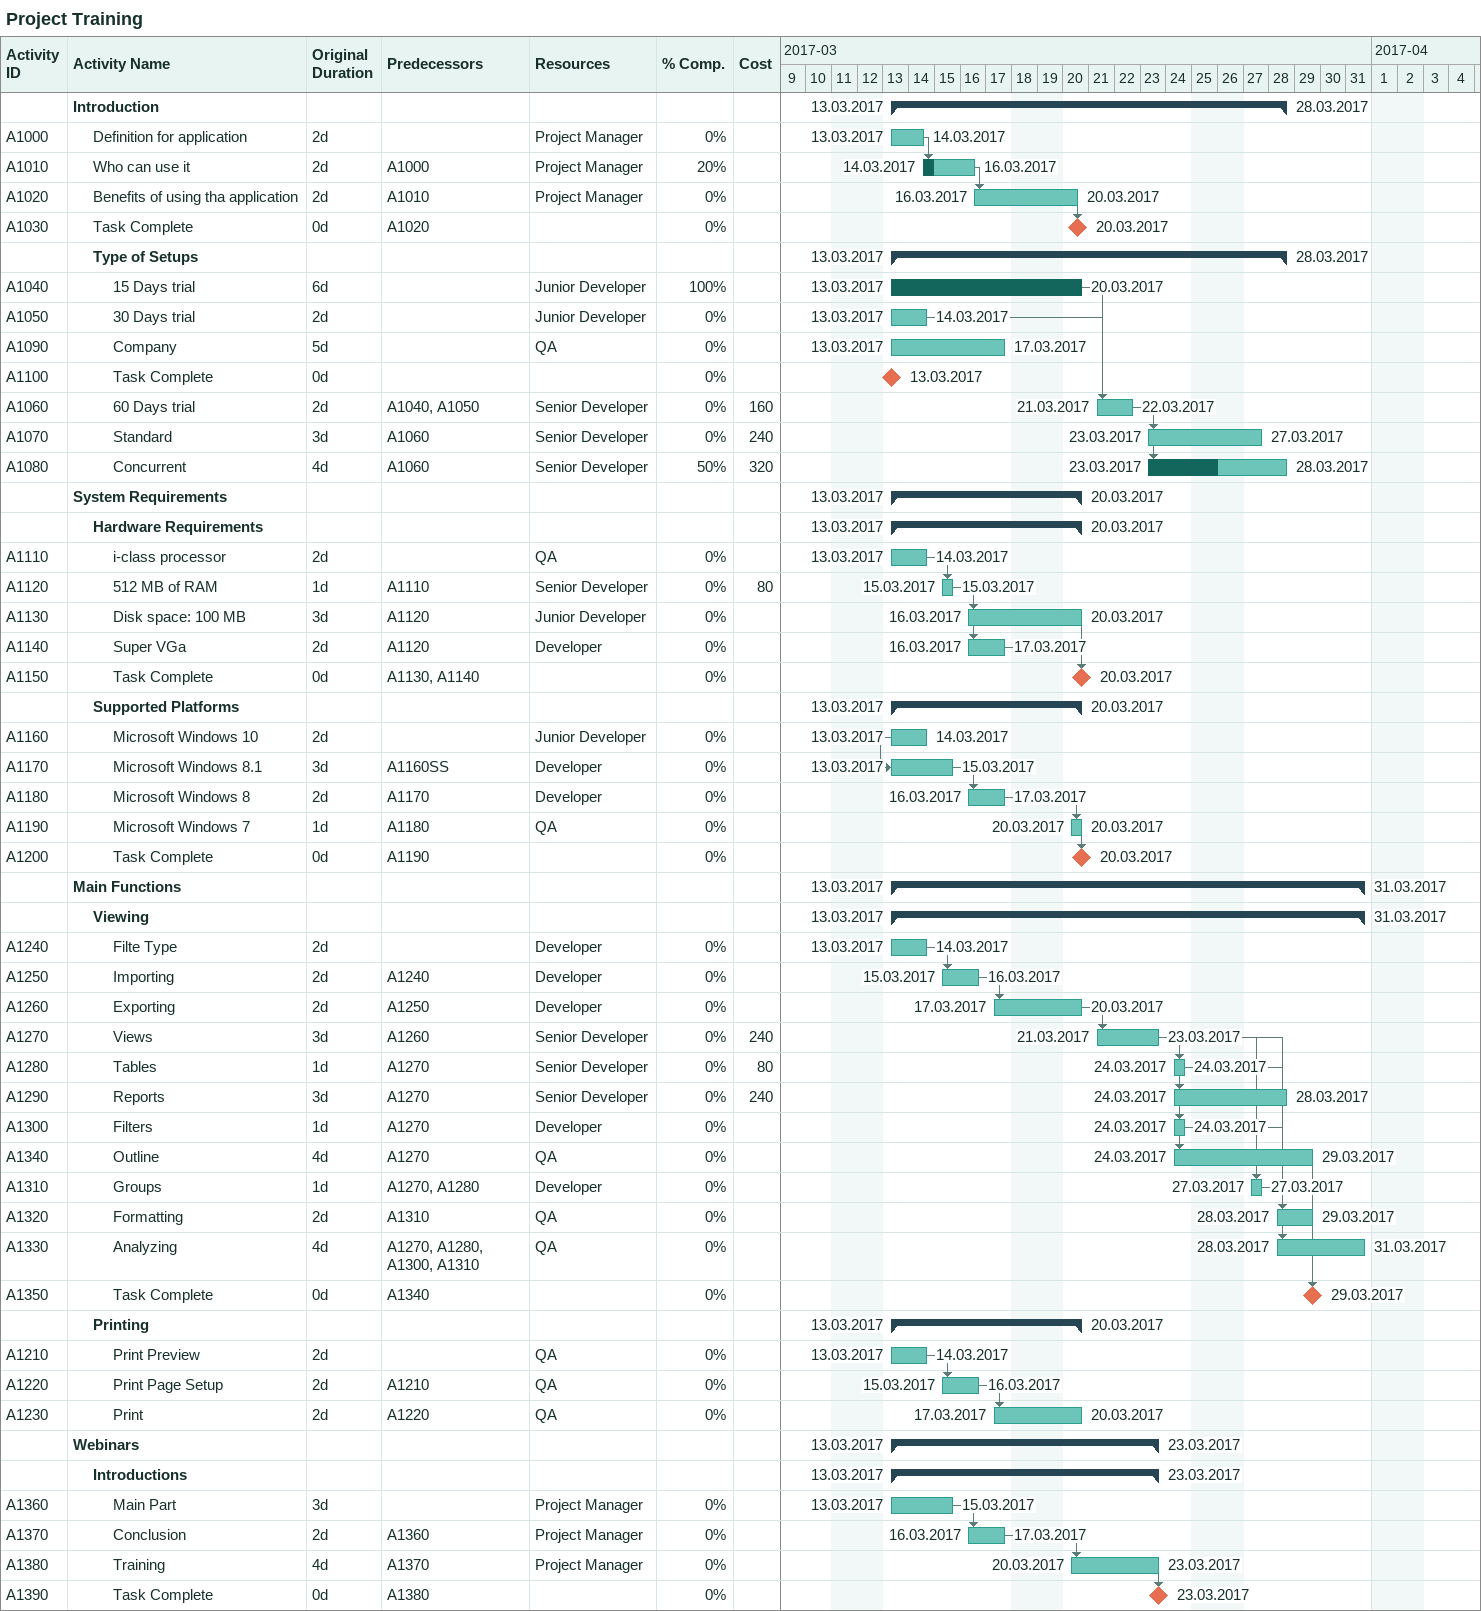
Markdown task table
Project Training

| ID | Level | Task | Original duration | Start | Finish | Predecessors | Resources | % complete | Cost |
|---|---|---|---|---|---|---|---|---|---|
|  | 1 | **Introduction** |  | 2017-03-13 | 2017-03-28 |  |  |  |  |
| A1000 | 2 | Definition for application | 2d | 2017-03-13 | 2017-03-14 |  | Project Manager | 0 |  |
| A1010 | 2 | Who can use it | 2d | 2017-03-14 | 2017-03-16 | A1000 | Project Manager | 20 |  |
| A1020 | 2 | Benefits of using tha application | 2d | 2017-03-16 | 2017-03-20 | A1010 | Project Manager | 0 |  |
| A1030 | 2 | Task Complete | 0d | 2017-03-20 | 2017-03-20 | A1020 |  | 0 |  |
|  | 2 | **Type of Setups** |  | 2017-03-13 | 2017-03-28 |  |  |  |  |
| A1040 | 3 | 15 Days trial | 6d | 2017-03-13 | 2017-03-20 |  | Junior Developer | 100 |  |
| A1050 | 3 | 30 Days trial | 2d | 2017-03-13 | 2017-03-14 |  | Junior Developer | 0 |  |
| A1090 | 3 | Company | 5d | 2017-03-13 | 2017-03-17 |  | QA | 0 |  |
| A1100 | 3 | Task Complete | 0d | 2017-03-13 | 2017-03-13 |  |  | 0 |  |
| A1060 | 3 | 60 Days trial | 2d | 2017-03-21 | 2017-03-22 | A1040, A1050 | Senior Developer | 0 | 160 |
| A1070 | 3 | Standard | 3d | 2017-03-23 | 2017-03-27 | A1060 | Senior Developer | 0 | 240 |
| A1080 | 3 | Concurrent | 4d | 2017-03-23 | 2017-03-28 | A1060 | Senior Developer | 50 | 320 |
|  | 1 | **System Requirements** |  | 2017-03-13 | 2017-03-20 |  |  |  |  |
|  | 2 | **Hardware Requirements** |  | 2017-03-13 | 2017-03-20 |  |  |  |  |
| A1110 | 3 | i-class processor | 2d | 2017-03-13 | 2017-03-14 |  | QA | 0 |  |
| A1120 | 3 | 512 MB of RAM | 1d | 2017-03-15 | 2017-03-15 | A1110 | Senior Developer | 0 | 80 |
| A1130 | 3 | Disk space: 100 MB | 3d | 2017-03-16 | 2017-03-20 | A1120 | Junior Developer | 0 |  |
| A1140 | 3 | Super VGa | 2d | 2017-03-16 | 2017-03-17 | A1120 | Developer | 0 |  |
| A1150 | 3 | Task Complete | 0d | 2017-03-20 | 2017-03-20 | A1130, A1140 |  | 0 |  |
|  | 2 | **Supported Platforms** |  | 2017-03-13 | 2017-03-20 |  |  |  |  |
| A1160 | 3 | Microsoft Windows 10 | 2d | 2017-03-13 | 2017-03-14 |  | Junior Developer | 0 |  |
| A1170 | 3 | Microsoft Windows 8.1 | 3d | 2017-03-13 | 2017-03-15 | A1160SS | Developer | 0 |  |
| A1180 | 3 | Microsoft Windows 8 | 2d | 2017-03-16 | 2017-03-17 | A1170 | Developer | 0 |  |
| A1190 | 3 | Microsoft Windows 7 | 1d | 2017-03-20 | 2017-03-20 | A1180 | QA | 0 |  |
| A1200 | 3 | Task Complete | 0d | 2017-03-20 | 2017-03-20 | A1190 |  | 0 |  |
|  | 1 | **Main Functions** |  | 2017-03-13 | 2017-03-31 |  |  |  |  |
|  | 2 | **Viewing** |  | 2017-03-13 | 2017-03-31 |  |  |  |  |
| A1240 | 3 | Filte Type | 2d | 2017-03-13 | 2017-03-14 |  | Developer | 0 |  |
| A1250 | 3 | Importing | 2d | 2017-03-15 | 2017-03-16 | A1240 | Developer | 0 |  |
| A1260 | 3 | Exporting | 2d | 2017-03-17 | 2017-03-20 | A1250 | Developer | 0 |  |
| A1270 | 3 | Views | 3d | 2017-03-21 | 2017-03-23 | A1260 | Senior Developer | 0 | 240 |
| A1280 | 3 | Tables | 1d | 2017-03-24 | 2017-03-24 | A1270 | Senior Developer | 0 | 80 |
| A1290 | 3 | Reports | 3d | 2017-03-24 | 2017-03-28 | A1270 | Senior Developer | 0 | 240 |
| A1300 | 3 | Filters | 1d | 2017-03-24 | 2017-03-24 | A1270 | Developer | 0 |  |
| A1340 | 3 | Outline | 4d | 2017-03-24 | 2017-03-29 | A1270 | QA | 0 |  |
| A1310 | 3 | Groups | 1d | 2017-03-27 | 2017-03-27 | A1270, A1280 | Developer | 0 |  |
| A1320 | 3 | Formatting | 2d | 2017-03-28 | 2017-03-29 | A1310 | QA | 0 |  |
| A1330 | 3 | Analyzing | 4d | 2017-03-28 | 2017-03-31 | A1270, A1280, A1300, A1310 | QA | 0 |  |
| A1350 | 3 | Task Complete | 0d | 2017-03-29 | 2017-03-29 | A1340 |  | 0 |  |
|  | 2 | **Printing** |  | 2017-03-13 | 2017-03-20 |  |  |  |  |
| A1210 | 3 | Print Preview | 2d | 2017-03-13 | 2017-03-14 |  | QA | 0 |  |
| A1220 | 3 | Print Page Setup | 2d | 2017-03-15 | 2017-03-16 | A1210 | QA | 0 |  |
| A1230 | 3 | Print | 2d | 2017-03-17 | 2017-03-20 | A1220 | QA | 0 |  |
|  | 1 | **Webinars** |  | 2017-03-13 | 2017-03-23 |  |  |  |  |
|  | 2 | **Introductions** |  | 2017-03-13 | 2017-03-23 |  |  |  |  |
| A1360 | 3 | Main Part | 3d | 2017-03-13 | 2017-03-15 |  | Project Manager | 0 |  |
| A1370 | 3 | Conclusion | 2d | 2017-03-16 | 2017-03-17 | A1360 | Project Manager | 0 |  |
| A1380 | 3 | Training | 4d | 2017-03-20 | 2017-03-23 | A1370 | Project Manager | 0 |  |
| A1390 | 3 | Task Complete | 0d | 2017-03-23 | 2017-03-23 | A1380 |  | 0 |  |
